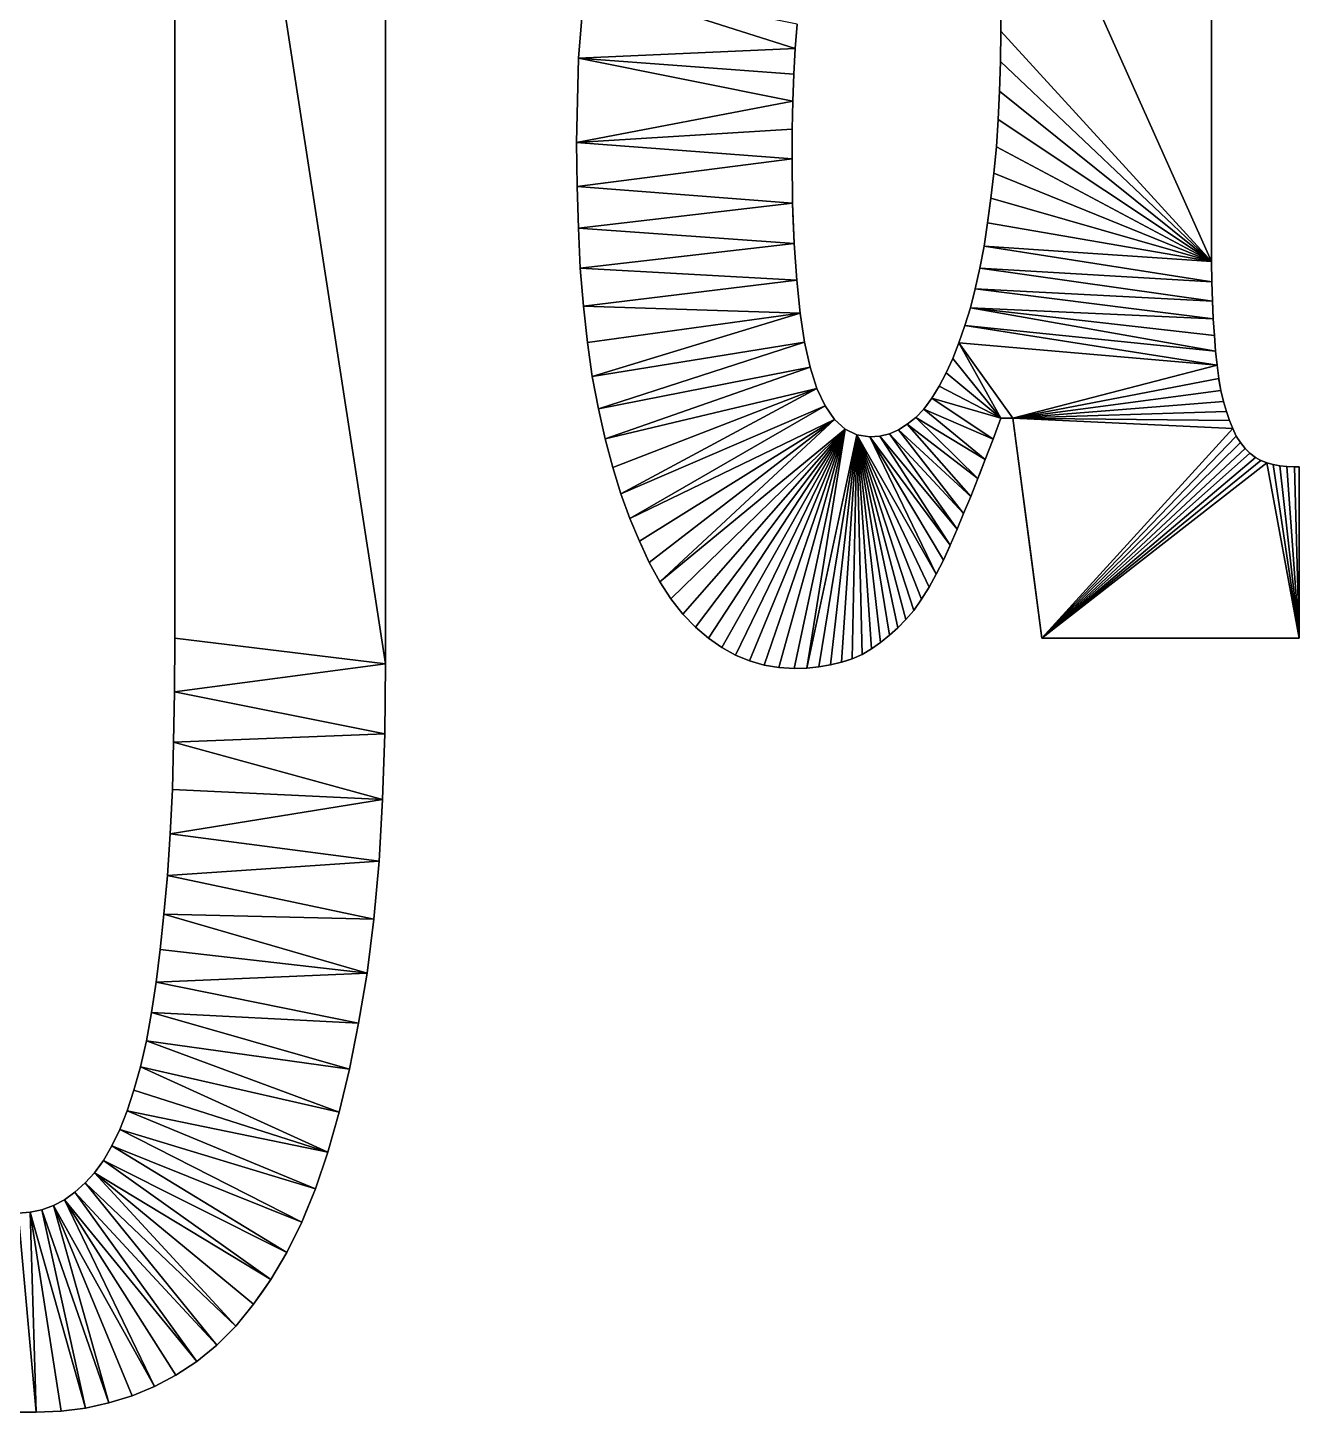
# Model space of a CAD drawing. Extents: x -29.1 to 29.1, y -25 to 25.
# Drawn here: x 5.421 to 9.333, y -17 to -12.741 of the extents above; entities that cross this region are included whole.
import ezdxf

# ---------------------------------------------------------------- set-up
doc = ezdxf.new("R2010")
doc.units = 0
doc.header["$MEASUREMENT"] = 0
doc.layers.add('ConstrLine', color=7, linetype='Continuous')
doc.layers.add('ObjLayer', color=2, linetype='Continuous')

msp = doc.modelspace()

# ---------------------------------------------------------------- linework, layer by layer
at = {"layer": 'ConstrLine'}
for points in [[(6.522, -9.316, 5), (5.874, -10.5, 5), (6.522, -14.698, 5)], [(6.522, -14.698, 5), (6.522, -14.698, 4), (6.522, -9.316, 5)], [(6.522, -9.316, 4), (6.522, -9.316, 5), (6.522, -14.698, 4)], [(5.874, -14.619, 5), (6.522, -14.698, 5), (5.874, -10.5, 5)], [(5.874, -10.5, 4), (5.874, -14.619, 5), (5.874, -10.5, 5)], [(5.874, -10.5, 4), (5.874, -14.619, 4), (5.874, -14.619, 5)], [(9.063, -10.87, 5), (8.415, -12.011, 5), (9.063, -13.46, 5)], [(9.063, -10.87, 4), (9.063, -10.87, 5), (9.063, -13.46, 4)], [(9.063, -13.46, 5), (9.063, -13.46, 4), (9.063, -10.87, 5)], [(8.415, -12.752, 5), (9.063, -13.46, 5), (8.415, -12.011, 5)], [(8.415, -12.011, 4), (8.415, -12.752, 4), (8.415, -12.752, 5)], [(8.415, -12.011, 4), (8.415, -12.752, 5), (8.415, -12.011, 5)], [(7.135, -12.599, 5), (7.116, -12.835, 5), (7.782, -12.805, 5)], [(7.135, -12.599, 4), (7.116, -12.835, 4), (7.116, -12.835, 5)], [(7.135, -12.599, 4), (7.116, -12.835, 5), (7.135, -12.599, 5)], [(7.782, -12.805, 5), (7.788, -12.73, 5), (7.135, -12.599, 5)], [(7.788, -12.73, 4), (7.788, -12.73, 5), (7.782, -12.805, 5)], [(7.788, -12.73, 4), (7.782, -12.805, 5), (7.782, -12.805, 4)], [(8.414, -12.845, 5), (9.063, -13.46, 5), (8.415, -12.752, 5)], [(8.415, -12.752, 4), (8.414, -12.845, 4), (8.414, -12.845, 5)], [(8.415, -12.752, 4), (8.414, -12.845, 5), (8.415, -12.752, 5)], [(7.778, -12.884, 5), (7.782, -12.805, 5), (7.116, -12.835, 5)], [(7.782, -12.805, 4), (7.782, -12.805, 5), (7.778, -12.884, 5)], [(7.782, -12.805, 4), (7.778, -12.884, 5), (7.778, -12.884, 4)], [(7.116, -12.835, 5), (7.109, -13.094, 5), (7.775, -12.967, 5)], [(7.116, -12.835, 4), (7.109, -13.094, 4), (7.109, -13.094, 5)], [(7.116, -12.835, 4), (7.109, -13.094, 5), (7.116, -12.835, 5)], [(7.775, -12.967, 5), (7.778, -12.884, 5), (7.116, -12.835, 5)], [(8.414, -12.845, 5), (8.411, -12.936, 5), (9.063, -13.46, 5)], [(8.414, -12.845, 4), (8.411, -12.936, 4), (8.411, -12.936, 5)], [(8.414, -12.845, 4), (8.411, -12.936, 5), (8.414, -12.845, 5)], [(7.778, -12.884, 4), (7.778, -12.884, 5), (7.775, -12.967, 5)], [(7.778, -12.884, 4), (7.775, -12.967, 5), (7.775, -12.967, 4)], [(8.411, -12.936, 5), (8.407, -13.023, 5), (9.063, -13.46, 5)], [(8.411, -12.936, 4), (8.407, -13.023, 4), (8.407, -13.023, 5)], [(8.411, -12.936, 4), (8.407, -13.023, 5), (8.411, -12.936, 5)], [(7.773, -13.053, 5), (7.775, -12.967, 5), (7.109, -13.094, 5)], [(7.775, -12.967, 4), (7.775, -12.967, 5), (7.773, -13.053, 5)], [(7.775, -12.967, 4), (7.773, -13.053, 5), (7.773, -13.053, 4)], [(8.407, -13.023, 5), (8.401, -13.107, 5), (9.063, -13.46, 5)], [(8.407, -13.023, 4), (8.401, -13.107, 4), (8.401, -13.107, 5)], [(8.407, -13.023, 4), (8.401, -13.107, 5), (8.407, -13.023, 5)], [(7.773, -13.144, 5), (7.773, -13.053, 5), (7.109, -13.094, 5)], [(7.773, -13.053, 5), (7.773, -13.144, 5), (7.773, -13.144, 4)], [(7.773, -13.053, 5), (7.773, -13.144, 4), (7.773, -13.053, 4)], [(7.109, -13.094, 5), (7.111, -13.229, 5), (7.773, -13.144, 5)], [(7.109, -13.094, 4), (7.111, -13.229, 4), (7.111, -13.229, 5)], [(7.109, -13.094, 4), (7.111, -13.229, 5), (7.109, -13.094, 5)], [(8.401, -13.107, 5), (8.393, -13.188, 5), (9.063, -13.46, 5)], [(8.401, -13.107, 4), (8.393, -13.188, 4), (8.393, -13.188, 5)], [(8.401, -13.107, 4), (8.393, -13.188, 5), (8.401, -13.107, 5)], [(7.774, -13.281, 5), (7.773, -13.144, 5), (7.111, -13.229, 5)], [(7.773, -13.144, 4), (7.773, -13.144, 5), (7.774, -13.281, 5)], [(7.773, -13.144, 4), (7.774, -13.281, 5), (7.774, -13.281, 4)], [(8.393, -13.188, 5), (8.384, -13.265, 5), (9.063, -13.46, 5)], [(8.393, -13.188, 4), (8.384, -13.265, 4), (8.384, -13.265, 5)], [(8.393, -13.188, 4), (8.384, -13.265, 5), (8.393, -13.188, 5)], [(7.111, -13.229, 5), (7.115, -13.358, 5), (7.774, -13.281, 5)], [(7.111, -13.229, 4), (7.115, -13.358, 4), (7.115, -13.358, 5)], [(7.111, -13.229, 4), (7.115, -13.358, 5), (7.111, -13.229, 5)], [(7.779, -13.405, 5), (7.774, -13.281, 5), (7.115, -13.358, 5)], [(7.774, -13.281, 4), (7.774, -13.281, 5), (7.7752, -13.312, 4)], [(7.774, -13.281, 5), (7.779, -13.405, 5), (7.7752, -13.312, 4)], [(8.384, -13.265, 5), (8.374, -13.341, 5), (9.063, -13.46, 5)], [(8.374, -13.341, 5), (8.384, -13.265, 5), (8.3778, -13.312, 4)], [(8.384, -13.265, 4), (8.3778, -13.312, 4), (8.384, -13.265, 5)], [(7.779, -13.405, 4), (7.7752, -13.312, 4), (7.779, -13.405, 5)], [(8.3778, -13.312, 4), (8.374, -13.341, 4), (8.374, -13.341, 5)], [(7.121, -13.481, 5), (7.779, -13.405, 5), (7.115, -13.358, 5)], [(7.115, -13.358, 4), (7.121, -13.481, 4), (7.121, -13.481, 5)], [(7.115, -13.358, 4), (7.121, -13.481, 5), (7.115, -13.358, 5)], [(8.374, -13.341, 5), (8.363, -13.413, 5), (9.063, -13.46, 5)], [(8.374, -13.341, 4), (8.363, -13.413, 4), (8.363, -13.413, 5)], [(8.374, -13.341, 4), (8.363, -13.413, 5), (8.374, -13.341, 5)], [(7.779, -13.405, 5), (7.121, -13.481, 5), (7.787, -13.518, 5)], [(7.779, -13.405, 4), (7.779, -13.405, 5), (7.787, -13.518, 5)], [(7.779, -13.405, 4), (7.787, -13.518, 5), (7.787, -13.518, 4)], [(8.363, -13.413, 5), (8.35, -13.481, 5), (9.064, -13.523, 5)], [(8.363, -13.413, 4), (8.35, -13.481, 4), (8.35, -13.481, 5)], [(8.363, -13.413, 4), (8.35, -13.481, 5), (8.363, -13.413, 5)], [(9.064, -13.523, 5), (9.063, -13.46, 5), (8.363, -13.413, 5)], [(7.131, -13.598, 5), (7.787, -13.518, 5), (7.121, -13.481, 5)], [(7.121, -13.481, 4), (7.131, -13.598, 4), (7.131, -13.598, 5)], [(7.121, -13.481, 4), (7.131, -13.598, 5), (7.121, -13.481, 5)], [(8.35, -13.481, 5), (8.336, -13.544, 5), (9.066, -13.582, 5)], [(8.35, -13.481, 4), (8.336, -13.544, 4), (8.336, -13.544, 5)], [(8.35, -13.481, 4), (8.336, -13.544, 5), (8.35, -13.481, 5)], [(9.066, -13.582, 5), (9.064, -13.523, 5), (8.35, -13.481, 5)], [(9.063, -13.46, 4), (9.063, -13.46, 5), (9.064, -13.523, 5)], [(9.063, -13.46, 4), (9.064, -13.523, 5), (9.064, -13.523, 4)], [(7.787, -13.518, 5), (7.131, -13.598, 5), (7.797, -13.619, 5)], [(7.787, -13.518, 4), (7.787, -13.518, 5), (7.797, -13.619, 5)], [(7.787, -13.518, 4), (7.797, -13.619, 5), (7.797, -13.619, 4)], [(9.064, -13.523, 4), (9.064, -13.523, 5), (9.066, -13.582, 5)], [(9.064, -13.523, 4), (9.066, -13.582, 5), (9.066, -13.582, 4)], [(8.336, -13.544, 5), (8.321, -13.603, 5), (9.068, -13.637, 5)], [(8.336, -13.544, 4), (8.321, -13.603, 4), (8.321, -13.603, 5)], [(8.336, -13.544, 4), (8.321, -13.603, 5), (8.336, -13.544, 5)], [(9.068, -13.637, 5), (9.066, -13.582, 5), (8.336, -13.544, 5)], [(9.068, -13.637, 5), (9.0669, -13.6059, 4), (9.066, -13.582, 5)], [(9.066, -13.582, 4), (9.066, -13.582, 5), (9.0669, -13.6059, 4)], [(7.143, -13.709, 5), (7.797, -13.619, 5), (7.131, -13.598, 5)], [(7.131, -13.598, 4), (7.143, -13.709, 4), (7.143, -13.709, 5)], [(7.131, -13.598, 4), (7.143, -13.709, 5), (7.131, -13.598, 5)], [(7.158, -13.814, 5), (7.797, -13.619, 5), (7.143, -13.709, 5)], [(7.811, -13.708, 5), (7.797, -13.619, 5), (7.158, -13.814, 5)], [(7.797, -13.619, 4), (7.797, -13.619, 5), (7.811, -13.708, 5)], [(7.797, -13.619, 4), (7.811, -13.708, 5), (7.811, -13.708, 4)], [(8.321, -13.603, 5), (8.304, -13.657, 5), (9.075, -13.736, 5)], [(8.321, -13.603, 4), (8.304, -13.657, 4), (8.304, -13.657, 5)], [(8.321, -13.603, 4), (8.304, -13.657, 5), (8.321, -13.603, 5)], [(9.072, -13.688, 5), (9.068, -13.637, 5), (8.321, -13.603, 5)], [(9.075, -13.736, 5), (9.072, -13.688, 5), (8.321, -13.603, 5)], [(9.068, -13.637, 5), (9.068, -13.637, 4), (9.0669, -13.6059, 4)], [(8.304, -13.657, 5), (8.286, -13.71, 5), (9.08, -13.779, 5)], [(8.304, -13.657, 4), (8.286, -13.71, 4), (8.286, -13.71, 5)], [(8.304, -13.657, 4), (8.286, -13.71, 5), (8.304, -13.657, 5)], [(9.08, -13.779, 5), (9.075, -13.736, 5), (8.304, -13.657, 5)], [(9.068, -13.637, 4), (9.068, -13.637, 5), (9.072, -13.688, 5)], [(9.068, -13.637, 4), (9.072, -13.688, 5), (9.072, -13.688, 4)], [(7.143, -13.709, 4), (7.158, -13.814, 4), (7.158, -13.814, 5)], [(7.143, -13.709, 4), (7.158, -13.814, 5), (7.143, -13.709, 5)], [(7.158, -13.814, 5), (7.177, -13.913, 5), (7.811, -13.708, 5)], [(7.828, -13.785, 5), (7.811, -13.708, 5), (7.177, -13.913, 5)], [(7.811, -13.708, 4), (7.811, -13.708, 5), (7.828, -13.785, 5)], [(7.811, -13.708, 4), (7.828, -13.785, 5), (7.828, -13.785, 4)], [(8.286, -13.71, 5), (8.267, -13.759, 5), (8.415, -13.942, 5)], [(8.286, -13.71, 4), (8.267, -13.759, 4), (8.267, -13.759, 5)], [(8.286, -13.71, 4), (8.267, -13.759, 5), (8.286, -13.71, 5)], [(8.415, -13.942, 5), (8.452, -13.942, 5), (8.286, -13.71, 5)], [(8.286, -13.71, 5), (8.452, -13.942, 5), (9.08, -13.779, 5)], [(9.072, -13.688, 4), (9.072, -13.688, 5), (9.075, -13.736, 5)], [(9.072, -13.688, 4), (9.075, -13.736, 5), (9.075, -13.736, 4)], [(9.075, -13.736, 4), (9.075, -13.736, 5), (9.08, -13.779, 5)], [(9.075, -13.736, 4), (9.08, -13.779, 5), (9.08, -13.779, 4)], [(7.177, -13.913, 5), (7.198, -14.006, 5), (7.828, -13.785, 5)], [(7.849, -13.851, 5), (7.828, -13.785, 5), (7.198, -14.006, 5)], [(7.828, -13.785, 5), (7.849, -13.851, 5), (7.849, -13.851, 4)], [(7.828, -13.785, 5), (7.849, -13.851, 4), (7.828, -13.785, 4)], [(8.267, -13.759, 5), (8.247, -13.803, 5), (8.415, -13.942, 5)], [(8.267, -13.759, 4), (8.247, -13.803, 4), (8.247, -13.803, 5)], [(8.267, -13.759, 4), (8.247, -13.803, 5), (8.267, -13.759, 5)], [(9.085, -13.82, 5), (9.08, -13.779, 5), (8.452, -13.942, 5)], [(9.08, -13.779, 4), (9.08, -13.779, 5), (9.085, -13.82, 5)], [(9.08, -13.779, 4), (9.085, -13.82, 5), (9.085, -13.82, 4)], [(7.158, -13.814, 4), (7.168, -13.8661, 4), (7.158, -13.814, 5)], [(7.168, -13.8661, 4), (7.177, -13.913, 5), (7.158, -13.814, 5)], [(8.247, -13.803, 5), (8.225, -13.844, 5), (8.415, -13.942, 5)], [(8.2357, -13.824, 4), (8.225, -13.844, 5), (8.247, -13.803, 5)], [(8.2357, -13.824, 4), (8.225, -13.844, 4), (8.225, -13.844, 5)], [(8.247, -13.803, 4), (8.2357, -13.824, 4), (8.247, -13.803, 5)], [(9.092, -13.857, 5), (9.085, -13.82, 5), (8.452, -13.942, 5)], [(9.085, -13.82, 4), (9.085, -13.82, 5), (9.0858, -13.824, 4)], [(9.085, -13.82, 5), (9.092, -13.857, 5), (9.0858, -13.824, 4)], [(9.092, -13.857, 4), (9.0858, -13.824, 4), (9.092, -13.857, 5)], [(7.168, -13.8661, 4), (7.177, -13.913, 4), (7.177, -13.913, 5)], [(7.198, -14.006, 5), (7.221, -14.094, 5), (7.849, -13.851, 5)], [(7.221, -14.094, 5), (7.246, -14.175, 5), (7.849, -13.851, 5)], [(7.874, -13.904, 5), (7.849, -13.851, 5), (7.246, -14.175, 5)], [(7.849, -13.851, 4), (7.849, -13.851, 5), (7.874, -13.904, 5)], [(7.849, -13.851, 4), (7.874, -13.904, 5), (7.874, -13.904, 4)], [(8.202, -13.881, 5), (8.178, -13.914, 5), (8.391, -14.007, 5)], [(8.178, -13.914, 5), (8.202, -13.881, 5), (8.192, -13.8947, 4)], [(8.202, -13.881, 4), (8.192, -13.8947, 4), (8.202, -13.881, 5)], [(8.225, -13.844, 5), (8.202, -13.881, 5), (8.415, -13.942, 5)], [(8.225, -13.844, 4), (8.202, -13.881, 4), (8.202, -13.881, 5)], [(8.225, -13.844, 4), (8.202, -13.881, 5), (8.225, -13.844, 5)], [(8.391, -14.007, 5), (8.415, -13.942, 5), (8.202, -13.881, 5)], [(9.1, -13.891, 5), (9.092, -13.857, 5), (8.452, -13.942, 5)], [(9.092, -13.857, 4), (9.092, -13.857, 5), (9.1, -13.891, 5)], [(9.092, -13.857, 4), (9.1, -13.891, 5), (9.1, -13.891, 4)], [(7.177, -13.913, 4), (7.198, -14.006, 4), (7.198, -14.006, 5)], [(7.177, -13.913, 4), (7.198, -14.006, 5), (7.177, -13.913, 5)], [(7.246, -14.175, 5), (7.273, -14.251, 5), (7.874, -13.904, 5)], [(7.903, -13.946, 5), (7.874, -13.904, 5), (7.273, -14.251, 5)], [(7.874, -13.904, 4), (7.874, -13.904, 5), (7.903, -13.946, 5)], [(7.874, -13.904, 4), (7.903, -13.946, 5), (7.903, -13.946, 4)], [(8.178, -13.914, 5), (8.153, -13.94, 5), (8.367, -14.069, 5)], [(8.178, -13.914, 4), (8.153, -13.94, 4), (8.153, -13.94, 5)], [(8.178, -13.914, 4), (8.153, -13.94, 5), (8.178, -13.914, 5)], [(8.192, -13.8947, 4), (8.178, -13.914, 4), (8.178, -13.914, 5)], [(8.367, -14.069, 5), (8.391, -14.007, 5), (8.178, -13.914, 5)], [(9.109, -13.922, 5), (9.1, -13.891, 5), (8.452, -13.942, 5)], [(9.118, -13.949, 5), (9.109, -13.922, 5), (8.452, -13.942, 5)], [(9.1, -13.891, 4), (9.1, -13.891, 5), (9.109, -13.922, 5)], [(9.1, -13.891, 4), (9.109, -13.922, 5), (9.109, -13.922, 4)], [(9.109, -13.922, 4), (9.109, -13.922, 5), (9.118, -13.949, 5)], [(9.109, -13.922, 4), (9.118, -13.949, 5), (9.118, -13.949, 4)], [(7.273, -14.251, 5), (7.303, -14.32, 5), (7.903, -13.946, 5)], [(7.303, -14.32, 5), (7.333, -14.386, 5), (7.903, -13.946, 5)], [(7.333, -14.386, 5), (7.366, -14.445, 5), (7.903, -13.946, 5)], [(7.936, -13.976, 5), (7.903, -13.946, 5), (7.366, -14.445, 5)], [(7.903, -13.946, 4), (7.903, -13.946, 5), (7.936, -13.976, 5)], [(7.903, -13.946, 4), (7.936, -13.976, 5), (7.936, -13.976, 4)], [(8.127, -13.961, 5), (8.1, -13.978, 5), (8.322, -14.183, 5)], [(8.1, -13.978, 4), (8.1, -13.978, 5), (8.127, -13.961, 5)], [(8.1, -13.978, 4), (8.127, -13.961, 5), (8.127, -13.961, 4)], [(8.153, -13.94, 5), (8.127, -13.961, 5), (8.344, -14.128, 5)], [(8.127, -13.961, 4), (8.127, -13.961, 5), (8.153, -13.94, 5)], [(8.127, -13.961, 4), (8.153, -13.94, 5), (8.153, -13.94, 4)], [(8.322, -14.183, 5), (8.344, -14.128, 5), (8.127, -13.961, 5)], [(8.344, -14.128, 5), (8.367, -14.069, 5), (8.153, -13.94, 5)], [(8.415, -13.942, 4), (8.415, -13.942, 5), (8.391, -14.007, 5)], [(8.415, -13.942, 4), (8.391, -14.007, 5), (8.391, -14.007, 4)], [(8.415, -13.942, 4), (8.452, -13.942, 4), (8.452, -13.942, 5)], [(8.415, -13.942, 5), (8.415, -13.942, 4), (8.452, -13.942, 5)], [(9.128, -13.974, 5), (9.118, -13.949, 5), (8.452, -13.942, 5)], [(8.452, -13.942, 5), (8.541, -14.619, 5), (9.128, -13.974, 5)], [(8.452, -13.942, 4), (8.5038, -14.336, 4), (8.452, -13.942, 5)], [(8.5038, -14.336, 4), (8.541, -14.619, 5), (8.452, -13.942, 5)], [(9.118, -13.949, 4), (9.118, -13.949, 5), (9.128, -13.974, 5)], [(9.118, -13.949, 4), (9.128, -13.974, 5), (9.128, -13.974, 4)], [(7.198, -14.006, 4), (7.221, -14.094, 4), (7.221, -14.094, 5)], [(7.198, -14.006, 4), (7.221, -14.094, 5), (7.198, -14.006, 5)], [(7.366, -14.445, 5), (7.4, -14.498, 5), (7.936, -13.976, 5)], [(7.4, -14.498, 5), (7.436, -14.545, 5), (7.936, -13.976, 5)], [(7.475, -14.585, 5), (7.936, -13.976, 5), (7.436, -14.545, 5)], [(7.515, -14.619, 5), (7.936, -13.976, 5), (7.475, -14.585, 5)], [(7.556, -14.648, 5), (7.936, -13.976, 5), (7.515, -14.619, 5)], [(7.599, -14.671, 5), (7.936, -13.976, 5), (7.556, -14.648, 5)], [(7.642, -14.689, 5), (7.936, -13.976, 5), (7.599, -14.671, 5)], [(7.687, -14.702, 5), (7.936, -13.976, 5), (7.642, -14.689, 5)], [(7.732, -14.709, 5), (7.936, -13.976, 5), (7.687, -14.702, 5)], [(7.779, -14.712, 5), (7.936, -13.976, 5), (7.732, -14.709, 5)], [(7.818, -14.711, 5), (7.936, -13.976, 5), (7.779, -14.712, 5)], [(7.936, -13.976, 5), (7.818, -14.711, 5), (7.972, -13.993, 5)], [(7.855, -14.707, 5), (7.972, -13.993, 5), (7.818, -14.711, 5)], [(7.891, -14.701, 5), (7.972, -13.993, 5), (7.855, -14.707, 5)], [(7.925, -14.693, 5), (7.972, -13.993, 5), (7.891, -14.701, 5)], [(7.957, -14.682, 5), (7.972, -13.993, 5), (7.925, -14.693, 5)], [(7.936, -13.976, 4), (7.936, -13.976, 5), (7.972, -13.993, 5)], [(7.936, -13.976, 4), (7.972, -13.993, 5), (7.972, -13.993, 4)], [(7.988, -14.669, 5), (7.972, -13.993, 5), (7.957, -14.682, 5)], [(8.045, -14.632, 5), (8.072, -14.61, 5), (7.972, -13.993, 5)], [(7.988, -14.669, 5), (8.017, -14.652, 5), (7.972, -13.993, 5)], [(8.017, -14.652, 5), (8.045, -14.632, 5), (7.972, -13.993, 5)], [(8.072, -14.61, 5), (8.098, -14.587, 5), (7.972, -13.993, 5)], [(8.098, -14.587, 5), (8.123, -14.561, 5), (7.972, -13.993, 5)], [(8.123, -14.561, 5), (8.147, -14.534, 5), (7.972, -13.993, 5)], [(8.147, -14.534, 5), (8.171, -14.499, 5), (7.972, -13.993, 5)], [(8.171, -14.499, 5), (8.194, -14.462, 5), (7.972, -13.993, 5)], [(8.012, -13.999, 5), (7.972, -13.993, 5), (8.216, -14.422, 5)], [(8.194, -14.462, 5), (8.216, -14.422, 5), (7.972, -13.993, 5)], [(7.972, -13.993, 4), (7.972, -13.993, 5), (8.012, -13.999, 5)], [(7.972, -13.993, 4), (8.012, -13.999, 5), (8.012, -13.999, 4)], [(8.043, -13.997, 5), (8.012, -13.999, 5), (8.259, -14.333, 5)], [(8.012, -13.999, 4), (8.012, -13.999, 5), (8.043, -13.997, 5)], [(8.012, -13.999, 4), (8.043, -13.997, 5), (8.043, -13.997, 4)], [(8.238, -14.379, 5), (8.259, -14.333, 5), (8.012, -13.999, 5)], [(8.216, -14.422, 5), (8.238, -14.379, 5), (8.012, -13.999, 5)], [(8.072, -13.99, 5), (8.043, -13.997, 5), (8.28, -14.284, 5)], [(8.043, -13.997, 4), (8.043, -13.997, 5), (8.072, -13.99, 5)], [(8.043, -13.997, 4), (8.072, -13.99, 5), (8.072, -13.99, 4)], [(8.259, -14.333, 5), (8.28, -14.284, 5), (8.043, -13.997, 5)], [(8.1, -13.978, 5), (8.072, -13.99, 5), (8.3, -14.235, 5)], [(8.072, -13.99, 4), (8.072, -13.99, 5), (8.1, -13.978, 5)], [(8.072, -13.99, 4), (8.1, -13.978, 5), (8.1, -13.978, 4)], [(8.28, -14.284, 5), (8.3, -14.235, 5), (8.072, -13.99, 5)], [(8.3, -14.235, 5), (8.322, -14.183, 5), (8.1, -13.978, 5)], [(8.391, -14.007, 4), (8.391, -14.007, 5), (8.367, -14.069, 5)], [(8.391, -14.007, 4), (8.367, -14.069, 5), (8.367, -14.069, 4)], [(9.139, -13.997, 5), (9.128, -13.974, 5), (8.541, -14.619, 5)], [(9.152, -14.017, 5), (9.139, -13.997, 5), (8.541, -14.619, 5)], [(9.128, -13.974, 4), (9.128, -13.974, 5), (9.139, -13.997, 5)], [(9.128, -13.974, 4), (9.139, -13.997, 5), (9.139, -13.997, 4)], [(9.139, -13.997, 4), (9.139, -13.997, 5), (9.152, -14.017, 5)], [(9.139, -13.997, 4), (9.152, -14.017, 5), (9.152, -14.017, 4)], [(9.166, -14.035, 5), (9.152, -14.017, 5), (8.541, -14.619, 5)], [(9.181, -14.05, 5), (9.166, -14.035, 5), (8.541, -14.619, 5)], [(9.198, -14.063, 5), (9.181, -14.05, 5), (8.541, -14.619, 5)], [(9.152, -14.017, 4), (9.152, -14.017, 5), (9.166, -14.035, 5)], [(9.152, -14.017, 4), (9.166, -14.035, 5), (9.166, -14.035, 4)], [(9.166, -14.035, 4), (9.166, -14.035, 5), (9.181, -14.05, 5)], [(9.166, -14.035, 4), (9.181, -14.05, 5), (9.181, -14.05, 4)], [(9.181, -14.05, 4), (9.181, -14.05, 5), (9.198, -14.063, 5)], [(9.181, -14.05, 4), (9.198, -14.063, 5), (9.198, -14.063, 4)], [(7.221, -14.094, 4), (7.246, -14.175, 4), (7.246, -14.175, 5)], [(7.221, -14.094, 4), (7.246, -14.175, 5), (7.221, -14.094, 5)], [(8.344, -14.128, 5), (8.3509, -14.1102, 4), (8.367, -14.069, 5)], [(8.367, -14.069, 4), (8.367, -14.069, 5), (8.3509, -14.1102, 4)], [(9.215, -14.072, 5), (9.198, -14.063, 5), (8.541, -14.619, 5)], [(9.233, -14.079, 5), (9.215, -14.072, 5), (8.541, -14.619, 5)], [(9.333, -14.619, 5), (9.233, -14.079, 5), (8.541, -14.619, 5)], [(9.198, -14.063, 4), (9.198, -14.063, 5), (9.215, -14.072, 5)], [(9.198, -14.063, 4), (9.215, -14.072, 5), (9.215, -14.072, 4)], [(9.215, -14.072, 5), (9.233, -14.079, 5), (9.216, -14.0724, 4)], [(9.215, -14.072, 4), (9.215, -14.072, 5), (9.216, -14.0724, 4)], [(9.233, -14.079, 4), (9.216, -14.0724, 4), (9.233, -14.079, 5)], [(9.233, -14.079, 5), (9.333, -14.619, 5), (9.253, -14.085, 5)], [(9.233, -14.079, 4), (9.233, -14.079, 5), (9.253, -14.085, 4)], [(9.253, -14.085, 5), (9.253, -14.085, 4), (9.233, -14.079, 5)], [(9.273, -14.089, 5), (9.253, -14.085, 5), (9.333, -14.619, 5)], [(9.253, -14.085, 4), (9.253, -14.085, 5), (9.273, -14.089, 5)], [(9.273, -14.089, 5), (9.273, -14.089, 4), (9.253, -14.085, 4)], [(9.295, -14.091, 5), (9.273, -14.089, 5), (9.333, -14.619, 5)], [(9.295, -14.091, 4), (9.273, -14.089, 4), (9.295, -14.091, 5)], [(9.273, -14.089, 5), (9.295, -14.091, 5), (9.273, -14.089, 4)], [(9.318, -14.092, 5), (9.295, -14.091, 5), (9.333, -14.619, 5)], [(9.295, -14.091, 4), (9.295, -14.091, 5), (9.318, -14.092, 5)], [(9.295, -14.091, 4), (9.318, -14.092, 5), (9.318, -14.092, 4)], [(9.333, -14.619, 5), (9.333, -14.092, 5), (9.318, -14.092, 5)], [(9.333, -14.092, 4), (9.318, -14.092, 5), (9.333, -14.092, 5)], [(9.318, -14.092, 4), (9.318, -14.092, 5), (9.333, -14.092, 4)], [(9.333, -14.092, 5), (9.333, -14.619, 4), (9.333, -14.092, 4)], [(9.333, -14.619, 4), (9.333, -14.092, 5), (9.333, -14.619, 5)], [(8.344, -14.128, 4), (8.344, -14.128, 5), (8.322, -14.183, 5)], [(8.344, -14.128, 4), (8.322, -14.183, 5), (8.322, -14.183, 4)], [(8.344, -14.128, 5), (8.344, -14.128, 4), (8.3509, -14.1102, 4)], [(7.246, -14.175, 4), (7.273, -14.251, 4), (7.273, -14.251, 5)], [(7.246, -14.175, 4), (7.273, -14.251, 5), (7.246, -14.175, 5)], [(8.322, -14.183, 4), (8.322, -14.183, 5), (8.3, -14.235, 5)], [(8.322, -14.183, 4), (8.3, -14.235, 5), (8.3, -14.235, 4)], [(7.273, -14.251, 4), (7.303, -14.32, 4), (7.303, -14.32, 5)], [(7.273, -14.251, 4), (7.303, -14.32, 5), (7.273, -14.251, 5)], [(8.3, -14.235, 4), (8.3, -14.235, 5), (8.28, -14.284, 5)], [(8.3, -14.235, 4), (8.28, -14.284, 5), (8.28, -14.284, 4)], [(8.28, -14.284, 4), (8.28, -14.284, 5), (8.259, -14.333, 5)], [(8.28, -14.284, 4), (8.259, -14.333, 5), (8.259, -14.333, 4)], [(7.333, -14.386, 5), (7.303, -14.32, 5), (7.3103, -14.336, 4)], [(7.303, -14.32, 4), (7.3103, -14.336, 4), (7.303, -14.32, 5)], [(7.3103, -14.336, 4), (7.333, -14.386, 4), (7.333, -14.386, 5)], [(8.259, -14.333, 5), (8.238, -14.379, 5), (8.2576, -14.336, 4)], [(8.238, -14.379, 4), (8.2576, -14.336, 4), (8.238, -14.379, 5)], [(8.259, -14.333, 4), (8.259, -14.333, 5), (8.2576, -14.336, 4)], [(8.5038, -14.336, 4), (8.541, -14.619, 4), (8.541, -14.619, 5)], [(7.333, -14.386, 4), (7.366, -14.445, 4), (7.366, -14.445, 5)], [(7.333, -14.386, 4), (7.366, -14.445, 5), (7.333, -14.386, 5)], [(8.238, -14.379, 4), (8.238, -14.379, 5), (8.216, -14.422, 5)], [(8.238, -14.379, 4), (8.216, -14.422, 5), (8.216, -14.422, 4)], [(8.216, -14.422, 4), (8.216, -14.422, 5), (8.194, -14.462, 5)], [(8.216, -14.422, 4), (8.194, -14.462, 5), (8.194, -14.462, 4)], [(7.366, -14.445, 4), (7.4, -14.498, 4), (7.4, -14.498, 5)], [(7.366, -14.445, 4), (7.4, -14.498, 5), (7.366, -14.445, 5)], [(8.171, -14.499, 5), (8.192, -14.4652, 4), (8.194, -14.462, 5)], [(8.171, -14.499, 4), (8.192, -14.4652, 4), (8.171, -14.499, 5)], [(8.194, -14.462, 4), (8.194, -14.462, 5), (8.192, -14.4652, 4)], [(7.4, -14.498, 4), (7.436, -14.545, 4), (7.436, -14.545, 5)], [(7.4, -14.498, 4), (7.436, -14.545, 5), (7.4, -14.498, 5)], [(8.147, -14.534, 4), (8.171, -14.499, 4), (8.171, -14.499, 5)], [(8.147, -14.534, 4), (8.171, -14.499, 5), (8.147, -14.534, 5)], [(7.436, -14.545, 4), (7.475, -14.585, 4), (7.475, -14.585, 5)], [(7.436, -14.545, 4), (7.475, -14.585, 5), (7.436, -14.545, 5)], [(8.098, -14.587, 5), (8.098, -14.587, 4), (8.123, -14.561, 5)], [(8.123, -14.561, 4), (8.123, -14.561, 5), (8.098, -14.587, 4)], [(8.147, -14.534, 5), (8.123, -14.561, 5), (8.123, -14.561, 4)], [(8.147, -14.534, 5), (8.123, -14.561, 4), (8.147, -14.534, 4)], [(7.475, -14.585, 4), (7.515, -14.619, 4), (7.515, -14.619, 5)], [(7.475, -14.585, 4), (7.515, -14.619, 5), (7.475, -14.585, 5)], [(8.098, -14.587, 5), (8.072, -14.61, 5), (8.098, -14.587, 4)], [(8.072, -14.61, 4), (8.098, -14.587, 4), (8.072, -14.61, 5)], [(5.874, -14.619, 5), (5.873, -14.784, 5), (6.522, -14.698, 5)], [(5.874, -14.619, 4), (5.873, -14.784, 4), (5.873, -14.784, 5)], [(5.874, -14.619, 4), (5.873, -14.784, 5), (5.874, -14.619, 5)], [(7.515, -14.619, 4), (7.556, -14.648, 4), (7.556, -14.648, 5)], [(7.515, -14.619, 4), (7.556, -14.648, 5), (7.515, -14.619, 5)], [(7.556, -14.648, 4), (7.599, -14.671, 4), (7.599, -14.671, 5)], [(7.556, -14.648, 4), (7.599, -14.671, 5), (7.556, -14.648, 5)], [(8.017, -14.652, 4), (8.045, -14.632, 5), (8.017, -14.652, 5)], [(8.045, -14.632, 5), (8.017, -14.652, 4), (8.045, -14.632, 4)], [(8.045, -14.632, 5), (8.072, -14.61, 4), (8.072, -14.61, 5)], [(8.045, -14.632, 4), (8.072, -14.61, 4), (8.045, -14.632, 5)], [(8.541, -14.619, 4), (9.333, -14.619, 4), (9.333, -14.619, 5)], [(8.541, -14.619, 4), (9.333, -14.619, 5), (8.541, -14.619, 5)], [(7.599, -14.671, 4), (7.642, -14.689, 4), (7.642, -14.689, 5)], [(7.599, -14.671, 4), (7.642, -14.689, 5), (7.599, -14.671, 5)], [(7.68, -14.7, 4), (7.687, -14.702, 5), (7.642, -14.689, 5)], [(7.642, -14.689, 4), (7.68, -14.7, 4), (7.642, -14.689, 5)], [(7.891, -14.701, 4), (7.925, -14.693, 5), (7.891, -14.701, 5)], [(7.891, -14.701, 4), (7.925, -14.693, 4), (7.925, -14.693, 5)], [(7.957, -14.682, 5), (7.925, -14.693, 5), (7.936, -14.6892, 4)], [(7.925, -14.693, 4), (7.936, -14.6892, 4), (7.925, -14.693, 5)], [(7.936, -14.6892, 4), (7.957, -14.682, 4), (7.957, -14.682, 5)], [(7.957, -14.682, 5), (7.988, -14.669, 4), (7.988, -14.669, 5)], [(7.957, -14.682, 4), (7.988, -14.669, 4), (7.957, -14.682, 5)], [(7.988, -14.669, 4), (8.017, -14.652, 4), (7.988, -14.669, 5)], [(8.017, -14.652, 5), (7.988, -14.669, 5), (8.017, -14.652, 4)], [(6.522, -14.698, 5), (5.873, -14.784, 5), (6.52, -14.913, 5)], [(6.522, -14.698, 4), (6.522, -14.698, 5), (6.52, -14.913, 5)], [(6.522, -14.698, 4), (6.52, -14.913, 5), (6.52, -14.913, 4)], [(7.68, -14.7, 4), (7.687, -14.702, 4), (7.687, -14.702, 5)], [(7.732, -14.709, 5), (7.687, -14.702, 5), (7.732, -14.709, 4)], [(7.687, -14.702, 4), (7.732, -14.709, 4), (7.687, -14.702, 5)], [(7.732, -14.709, 4), (7.779, -14.712, 5), (7.732, -14.709, 5)], [(7.779, -14.712, 5), (7.732, -14.709, 4), (7.779, -14.712, 4)], [(7.779, -14.712, 4), (7.818, -14.711, 4), (7.779, -14.712, 5)], [(7.818, -14.711, 5), (7.779, -14.712, 5), (7.818, -14.711, 4)], [(7.855, -14.707, 4), (7.855, -14.707, 5), (7.818, -14.711, 4)], [(7.818, -14.711, 5), (7.818, -14.711, 4), (7.855, -14.707, 5)], [(7.855, -14.707, 5), (7.855, -14.707, 4), (7.891, -14.701, 5)], [(7.891, -14.701, 4), (7.891, -14.701, 5), (7.855, -14.707, 4)], [(5.873, -14.784, 5), (5.87, -14.939, 5), (6.52, -14.913, 5)], [(5.873, -14.784, 4), (5.87, -14.939, 4), (5.87, -14.939, 5)], [(5.873, -14.784, 4), (5.87, -14.939, 5), (5.873, -14.784, 5)], [(5.87, -14.939, 5), (5.866, -15.084, 5), (6.513, -15.115, 5)], [(5.87, -14.939, 4), (5.866, -15.084, 4), (5.866, -15.084, 5)], [(5.87, -14.939, 4), (5.866, -15.084, 5), (5.87, -14.939, 5)], [(6.513, -15.115, 5), (6.52, -14.913, 5), (5.87, -14.939, 5)], [(6.52, -14.913, 4), (6.52, -14.913, 5), (6.513, -15.115, 5)], [(6.52, -14.913, 4), (6.513, -15.115, 5), (6.513, -15.115, 4)], [(5.866, -15.084, 5), (5.859, -15.221, 5), (6.513, -15.115, 5)], [(5.866, -15.084, 4), (5.859, -15.221, 4), (5.859, -15.221, 5)], [(5.866, -15.084, 4), (5.859, -15.221, 5), (5.866, -15.084, 5)], [(6.502, -15.305, 5), (6.513, -15.115, 5), (5.859, -15.221, 5)], [(6.513, -15.115, 4), (6.513, -15.115, 5), (6.502, -15.305, 5)], [(6.513, -15.115, 4), (6.502, -15.305, 5), (6.502, -15.305, 4)], [(5.859, -15.221, 5), (5.851, -15.349, 5), (6.502, -15.305, 5)], [(5.859, -15.221, 4), (5.851, -15.349, 4), (5.851, -15.349, 5)], [(5.859, -15.221, 4), (5.851, -15.349, 5), (5.859, -15.221, 5)], [(6.486, -15.483, 5), (6.502, -15.305, 5), (5.851, -15.349, 5)], [(6.502, -15.305, 4), (6.502, -15.305, 5), (6.486, -15.483, 5)], [(6.502, -15.305, 4), (6.486, -15.483, 5), (6.486, -15.483, 4)], [(5.851, -15.349, 5), (5.84, -15.468, 5), (6.486, -15.483, 5)], [(5.85, -15.36, 4), (5.84, -15.468, 5), (5.851, -15.349, 5)], [(5.85, -15.36, 4), (5.84, -15.468, 4), (5.84, -15.468, 5)], [(5.851, -15.349, 4), (5.85, -15.36, 4), (5.851, -15.349, 5)], [(5.84, -15.468, 5), (5.829, -15.576, 5), (6.465, -15.649, 5)], [(5.84, -15.468, 4), (5.829, -15.576, 4), (5.829, -15.576, 5)], [(5.84, -15.468, 4), (5.829, -15.576, 5), (5.84, -15.468, 5)], [(6.465, -15.649, 5), (6.486, -15.483, 5), (5.84, -15.468, 5)], [(6.486, -15.483, 4), (6.486, -15.483, 5), (6.465, -15.649, 5)], [(6.486, -15.483, 4), (6.465, -15.649, 5), (6.465, -15.649, 4)], [(5.829, -15.576, 5), (5.816, -15.677, 5), (6.465, -15.649, 5)], [(5.829, -15.576, 4), (5.816, -15.677, 4), (5.816, -15.677, 5)], [(5.829, -15.576, 4), (5.816, -15.677, 5), (5.829, -15.576, 5)], [(6.439, -15.803, 5), (6.465, -15.649, 5), (5.816, -15.677, 5)], [(6.465, -15.649, 4), (6.465, -15.649, 5), (6.439, -15.803, 5)], [(6.465, -15.649, 4), (6.439, -15.803, 5), (6.439, -15.803, 4)], [(5.816, -15.677, 5), (5.802, -15.77, 5), (6.439, -15.803, 5)], [(5.816, -15.677, 4), (5.802, -15.77, 4), (5.802, -15.77, 5)], [(5.816, -15.677, 4), (5.802, -15.77, 5), (5.816, -15.677, 5)], [(5.802, -15.77, 5), (5.786, -15.857, 5), (6.411, -15.945, 5)], [(5.802, -15.77, 4), (5.786, -15.857, 4), (5.786, -15.857, 5)], [(5.802, -15.77, 4), (5.786, -15.857, 5), (5.802, -15.77, 5)], [(6.411, -15.945, 5), (6.439, -15.803, 5), (5.802, -15.77, 5)], [(6.439, -15.803, 4), (6.439, -15.803, 5), (6.411, -15.945, 5)], [(6.439, -15.803, 4), (6.411, -15.945, 5), (6.411, -15.945, 4)], [(5.786, -15.857, 5), (5.768, -15.937, 5), (6.379, -16.077, 5)], [(5.786, -15.857, 4), (5.768, -15.937, 4), (5.768, -15.937, 5)], [(5.786, -15.857, 4), (5.768, -15.937, 5), (5.786, -15.857, 5)], [(6.379, -16.077, 5), (6.411, -15.945, 5), (5.786, -15.857, 5)], [(5.768, -15.937, 5), (5.748, -16.009, 5), (6.344, -16.2, 5)], [(5.768, -15.937, 4), (5.748, -16.009, 4), (5.748, -16.009, 5)], [(5.768, -15.937, 4), (5.748, -16.009, 5), (5.768, -15.937, 5)], [(6.344, -16.2, 5), (6.379, -16.077, 5), (5.768, -15.937, 5)], [(6.411, -15.945, 4), (6.411, -15.945, 5), (6.379, -16.077, 5)], [(6.411, -15.945, 4), (6.379, -16.077, 5), (6.379, -16.077, 4)], [(5.748, -16.009, 5), (5.727, -16.073, 5), (6.344, -16.2, 5)], [(5.748, -16.009, 4), (5.727, -16.073, 4), (5.727, -16.073, 5)], [(5.748, -16.009, 4), (5.727, -16.073, 5), (5.748, -16.009, 5)], [(5.727, -16.073, 5), (5.704, -16.13, 5), (6.306, -16.313, 5)], [(5.727, -16.073, 4), (5.704, -16.13, 4), (5.704, -16.13, 5)], [(5.727, -16.073, 4), (5.704, -16.13, 5), (5.727, -16.073, 5)], [(6.306, -16.313, 5), (6.344, -16.2, 5), (5.727, -16.073, 5)], [(6.379, -16.077, 4), (6.379, -16.077, 5), (6.344, -16.2, 5)], [(6.379, -16.077, 4), (6.344, -16.2, 5), (6.344, -16.2, 4)], [(5.704, -16.13, 5), (5.68, -16.18, 5), (6.264, -16.415, 5)], [(5.704, -16.13, 4), (5.68, -16.18, 4), (5.68, -16.18, 5)], [(5.704, -16.13, 4), (5.68, -16.18, 5), (5.704, -16.13, 5)], [(6.264, -16.415, 5), (6.306, -16.313, 5), (5.704, -16.13, 5)], [(5.68, -16.18, 5), (5.654, -16.225, 5), (6.218, -16.508, 5)], [(5.68, -16.18, 4), (5.654, -16.225, 4), (5.654, -16.225, 5)], [(5.68, -16.18, 4), (5.654, -16.225, 5), (5.68, -16.18, 5)], [(6.218, -16.508, 5), (6.264, -16.415, 5), (5.68, -16.18, 5)], [(5.654, -16.225, 5), (5.627, -16.263, 5), (6.169, -16.592, 5)], [(5.627, -16.263, 5), (5.654, -16.225, 5), (5.632, -16.256, 4)], [(5.654, -16.225, 4), (5.632, -16.256, 4), (5.654, -16.225, 5)], [(6.169, -16.592, 5), (6.218, -16.508, 5), (5.654, -16.225, 5)], [(6.344, -16.2, 4), (6.344, -16.2, 5), (6.306, -16.313, 5)], [(6.344, -16.2, 4), (6.306, -16.313, 5), (6.306, -16.313, 4)], [(6.061, -16.735, 5), (5.627, -16.263, 5), (5.598, -16.294, 5)], [(5.627, -16.263, 4), (5.598, -16.294, 4), (5.598, -16.294, 5)], [(5.627, -16.263, 4), (5.598, -16.294, 5), (5.627, -16.263, 5)], [(5.632, -16.256, 4), (5.627, -16.263, 4), (5.627, -16.263, 5)], [(6.061, -16.735, 5), (6.116, -16.667, 5), (5.627, -16.263, 5)], [(6.116, -16.667, 5), (6.169, -16.592, 5), (5.627, -16.263, 5)], [(5.566, -16.323, 5), (6.003, -16.793, 5), (5.598, -16.294, 5)], [(5.566, -16.323, 4), (5.566, -16.323, 5), (5.598, -16.294, 5)], [(5.566, -16.323, 4), (5.598, -16.294, 5), (5.598, -16.294, 4)], [(6.061, -16.735, 5), (5.598, -16.294, 5), (6.003, -16.793, 5)], [(5.5, -16.364, 5), (5.811, -16.921, 5), (5.534, -16.346, 5)], [(5.5, -16.364, 4), (5.5, -16.364, 5), (5.534, -16.346, 5)], [(5.5, -16.364, 4), (5.534, -16.346, 5), (5.534, -16.346, 4)], [(5.534, -16.346, 5), (5.941, -16.844, 5), (5.566, -16.323, 5)], [(5.534, -16.346, 4), (5.534, -16.346, 5), (5.566, -16.323, 5)], [(5.534, -16.346, 4), (5.566, -16.323, 5), (5.566, -16.323, 4)], [(5.877, -16.886, 5), (5.534, -16.346, 5), (5.811, -16.921, 5)], [(5.941, -16.844, 5), (5.534, -16.346, 5), (5.877, -16.886, 5)], [(6.003, -16.793, 5), (5.566, -16.323, 5), (5.941, -16.844, 5)], [(6.306, -16.313, 5), (6.264, -16.415, 5), (6.2768, -16.384, 4)], [(6.306, -16.313, 4), (6.306, -16.313, 5), (6.2768, -16.384, 4)], [(5.447, -17, 5), (5.392, -16.387, 5), (5.364, -17, 5)], [(5.447, -17, 5), (5.429, -16.384, 5), (5.392, -16.387, 5)], [(5.392, -16.387, 4), (5.392, -16.387, 5), (5.429, -16.384, 5)], [(5.392, -16.387, 4), (5.429, -16.384, 5), (5.429, -16.384, 4)], [(5.465, -16.377, 5), (5.429, -16.384, 5), (5.599, -16.987, 5)], [(5.429, -16.384, 5), (5.465, -16.377, 5), (5.465, -16.377, 4)], [(5.429, -16.384, 5), (5.465, -16.377, 4), (5.429, -16.384, 4)], [(5.447, -17, 5), (5.524, -16.997, 5), (5.429, -16.384, 5)], [(5.524, -16.997, 5), (5.599, -16.987, 5), (5.429, -16.384, 5)], [(5.5, -16.364, 5), (5.465, -16.377, 5), (5.671, -16.971, 5)], [(5.465, -16.377, 4), (5.465, -16.377, 5), (5.5, -16.364, 5)], [(5.465, -16.377, 4), (5.5, -16.364, 5), (5.5, -16.364, 4)], [(5.599, -16.987, 5), (5.671, -16.971, 5), (5.465, -16.377, 5)], [(5.742, -16.949, 5), (5.5, -16.364, 5), (5.671, -16.971, 5)], [(5.811, -16.921, 5), (5.5, -16.364, 5), (5.742, -16.949, 5)], [(6.264, -16.415, 4), (6.2768, -16.384, 4), (6.264, -16.415, 5)], [(6.264, -16.415, 4), (6.264, -16.415, 5), (6.218, -16.508, 5)], [(6.264, -16.415, 4), (6.218, -16.508, 5), (6.218, -16.508, 4)], [(6.218, -16.508, 4), (6.218, -16.508, 5), (6.169, -16.592, 5)], [(6.218, -16.508, 4), (6.169, -16.592, 5), (6.169, -16.592, 4)], [(6.169, -16.592, 5), (6.116, -16.667, 5), (6.144, -16.6274, 4)], [(6.169, -16.592, 4), (6.169, -16.592, 5), (6.144, -16.6274, 4)], [(6.116, -16.667, 4), (6.144, -16.6274, 4), (6.116, -16.667, 5)], [(6.116, -16.667, 4), (6.116, -16.667, 5), (6.061, -16.735, 5)], [(6.116, -16.667, 4), (6.061, -16.735, 5), (6.061, -16.735, 4)], [(6.003, -16.793, 4), (6.061, -16.735, 4), (6.061, -16.735, 5)], [(6.003, -16.793, 4), (6.061, -16.735, 5), (6.003, -16.793, 5)], [(5.941, -16.844, 4), (6.003, -16.793, 4), (6.003, -16.793, 5)], [(5.941, -16.844, 4), (6.003, -16.793, 5), (5.941, -16.844, 5)], [(5.877, -16.886, 4), (5.941, -16.844, 4), (5.941, -16.844, 5)], [(5.877, -16.886, 4), (5.941, -16.844, 5), (5.877, -16.886, 5)], [(5.811, -16.921, 4), (5.877, -16.886, 4), (5.877, -16.886, 5)], [(5.811, -16.921, 4), (5.877, -16.886, 5), (5.811, -16.921, 5)], [(5.671, -16.971, 4), (5.742, -16.949, 4), (5.742, -16.949, 5)], [(5.671, -16.971, 4), (5.742, -16.949, 5), (5.671, -16.971, 5)], [(5.742, -16.949, 4), (5.811, -16.921, 4), (5.811, -16.921, 5)], [(5.742, -16.949, 4), (5.811, -16.921, 5), (5.742, -16.949, 5)], [(5.524, -16.997, 4), (5.599, -16.987, 4), (5.599, -16.987, 5)], [(5.524, -16.997, 4), (5.599, -16.987, 5), (5.524, -16.997, 5)], [(5.599, -16.987, 4), (5.671, -16.971, 4), (5.671, -16.971, 5)], [(5.599, -16.987, 4), (5.671, -16.971, 5), (5.599, -16.987, 5)], [(5.364, -17, 5), (5.364, -17, 4), (5.447, -17, 4)], [(5.364, -17, 5), (5.447, -17, 4), (5.447, -17, 5)], [(5.447, -17, 5), (5.447, -17, 4), (5.524, -16.997, 4)], [(5.447, -17, 5), (5.524, -16.997, 4), (5.524, -16.997, 5)]]:
    msp.add_3dface(points, dxfattribs=at)
at = {"layer": 'ObjLayer'}
for p, q in [((6.522, -9.316, 5), (6.522, -14.698, 5)), ((5.874, -14.619, 5), (5.874, -10.5, 5)), ((9.063, -10.87, 5), (9.063, -13.46, 5)), ((8.415, -12.752, 5), (8.415, -12.011, 5)), ((7.116, -12.835, 5), (7.135, -12.599, 5)), ((7.788, -12.73, 5), (7.782, -12.805, 5)), ((8.414, -12.845, 5), (8.415, -12.752, 5)), ((7.782, -12.805, 5), (7.778, -12.884, 5)), ((7.109, -13.094, 5), (7.116, -12.835, 5)), ((8.411, -12.936, 5), (8.414, -12.845, 5)), ((7.778, -12.884, 5), (7.775, -12.967, 5)), ((8.407, -13.023, 5), (8.411, -12.936, 5)), ((7.775, -12.967, 5), (7.773, -13.053, 5)), ((8.401, -13.107, 5), (8.407, -13.023, 5)), ((7.773, -13.053, 5), (7.773, -13.144, 5)), ((7.111, -13.229, 5), (7.109, -13.094, 5)), ((8.393, -13.188, 5), (8.401, -13.107, 5)), ((7.773, -13.144, 5), (7.774, -13.281, 5)), ((8.384, -13.265, 5), (8.393, -13.188, 5)), ((7.115, -13.358, 5), (7.111, -13.229, 5)), ((7.774, -13.281, 5), (7.779, -13.405, 5)), ((8.374, -13.341, 5), (8.384, -13.265, 5)), ((7.121, -13.481, 5), (7.115, -13.358, 5)), ((8.363, -13.413, 5), (8.374, -13.341, 5)), ((7.779, -13.405, 5), (7.787, -13.518, 5)), ((8.35, -13.481, 5), (8.363, -13.413, 5)), ((7.131, -13.598, 5), (7.121, -13.481, 5)), ((8.336, -13.544, 5), (8.35, -13.481, 5)), ((9.063, -13.46, 5), (9.064, -13.523, 5)), ((7.787, -13.518, 5), (7.797, -13.619, 5)), ((9.064, -13.523, 5), (9.066, -13.582, 5)), ((8.321, -13.603, 5), (8.336, -13.544, 5)), ((9.066, -13.582, 5), (9.068, -13.637, 5)), ((7.143, -13.709, 5), (7.131, -13.598, 5)), ((7.797, -13.619, 5), (7.811, -13.708, 5)), ((8.304, -13.657, 5), (8.321, -13.603, 5)), ((8.286, -13.71, 5), (8.304, -13.657, 5)), ((9.068, -13.637, 5), (9.072, -13.688, 5)), ((7.158, -13.814, 5), (7.143, -13.709, 5)), ((7.811, -13.708, 5), (7.828, -13.785, 5)), ((8.267, -13.759, 5), (8.286, -13.71, 5)), ((9.072, -13.688, 5), (9.075, -13.736, 5)), ((9.075, -13.736, 5), (9.08, -13.779, 5)), ((7.828, -13.785, 5), (7.849, -13.851, 5)), ((8.247, -13.803, 5), (8.267, -13.759, 5)), ((9.08, -13.779, 5), (9.085, -13.82, 5)), ((7.177, -13.913, 5), (7.158, -13.814, 5)), ((8.225, -13.844, 5), (8.247, -13.803, 5)), ((9.085, -13.82, 5), (9.092, -13.857, 5)), ((7.849, -13.851, 5), (7.874, -13.904, 5)), ((8.178, -13.914, 5), (8.202, -13.881, 5)), ((8.202, -13.881, 5), (8.225, -13.844, 5)), ((9.092, -13.857, 5), (9.1, -13.891, 5)), ((7.198, -14.006, 5), (7.177, -13.913, 5)), ((7.874, -13.904, 5), (7.903, -13.946, 5)), ((8.153, -13.94, 5), (8.178, -13.914, 5)), ((9.1, -13.891, 5), (9.109, -13.922, 5)), ((9.109, -13.922, 5), (9.118, -13.949, 5)), ((7.903, -13.946, 5), (7.936, -13.976, 5)), ((8.1, -13.978, 5), (8.127, -13.961, 5)), ((8.127, -13.961, 5), (8.153, -13.94, 5)), ((8.415, -13.942, 5), (8.391, -14.007, 5)), ((8.452, -13.942, 5), (8.415, -13.942, 5)), ((8.541, -14.619, 5), (8.452, -13.942, 5)), ((9.118, -13.949, 5), (9.128, -13.974, 5)), ((7.221, -14.094, 5), (7.198, -14.006, 5)), ((7.936, -13.976, 5), (7.972, -13.993, 5)), ((7.972, -13.993, 5), (8.012, -13.999, 5)), ((8.012, -13.999, 5), (8.043, -13.997, 5)), ((8.043, -13.997, 5), (8.072, -13.99, 5)), ((8.072, -13.99, 5), (8.1, -13.978, 5)), ((8.391, -14.007, 5), (8.367, -14.069, 5)), ((9.128, -13.974, 5), (9.139, -13.997, 5)), ((9.139, -13.997, 5), (9.152, -14.017, 5)), ((9.152, -14.017, 5), (9.166, -14.035, 5)), ((9.166, -14.035, 5), (9.181, -14.05, 5)), ((9.181, -14.05, 5), (9.198, -14.063, 5)), ((7.246, -14.175, 5), (7.221, -14.094, 5)), ((8.367, -14.069, 5), (8.344, -14.128, 5)), ((9.198, -14.063, 5), (9.215, -14.072, 5)), ((9.215, -14.072, 5), (9.233, -14.079, 5)), ((9.233, -14.079, 5), (9.253, -14.085, 5)), ((9.253, -14.085, 5), (9.273, -14.089, 5)), ((9.273, -14.089, 5), (9.295, -14.091, 5)), ((9.295, -14.091, 5), (9.318, -14.092, 5)), ((9.318, -14.092, 5), (9.333, -14.0927, 5)), ((9.333, -14.0927, 5), (9.333, -14.619, 5)), ((8.344, -14.128, 5), (8.322, -14.183, 5)), ((7.273, -14.251, 5), (7.246, -14.175, 5)), ((8.322, -14.183, 5), (8.3, -14.235, 5)), ((7.303, -14.32, 5), (7.273, -14.251, 5)), ((8.3, -14.235, 5), (8.28, -14.284, 5)), ((8.28, -14.284, 5), (8.259, -14.333, 5)), ((7.333, -14.386, 5), (7.303, -14.32, 5)), ((8.259, -14.333, 5), (8.238, -14.379, 5)), ((7.366, -14.445, 5), (7.333, -14.386, 5)), ((8.238, -14.379, 5), (8.216, -14.422, 5)), ((8.216, -14.422, 5), (8.194, -14.462, 5)), ((7.4, -14.498, 5), (7.366, -14.445, 5)), ((8.194, -14.462, 5), (8.171, -14.499, 5)), ((7.436, -14.545, 5), (7.4, -14.498, 5)), ((8.171, -14.499, 5), (8.147, -14.534, 5)), ((7.475, -14.585, 5), (7.436, -14.545, 5)), ((8.123, -14.561, 5), (8.098, -14.587, 5)), ((8.147, -14.534, 5), (8.123, -14.561, 5)), ((7.515, -14.619, 5), (7.475, -14.585, 5)), ((8.098, -14.587, 5), (8.072, -14.61, 5)), ((5.873, -14.784, 5), (5.874, -14.619, 5)), ((7.556, -14.648, 5), (7.515, -14.619, 5)), ((7.599, -14.671, 5), (7.556, -14.648, 5)), ((8.045, -14.632, 5), (8.017, -14.652, 5)), ((8.072, -14.61, 5), (8.045, -14.632, 5)), ((9.333, -14.619, 5), (8.541, -14.619, 5)), ((7.642, -14.689, 5), (7.599, -14.671, 5)), ((7.687, -14.702, 5), (7.642, -14.689, 5)), ((7.925, -14.693, 5), (7.891, -14.701, 5)), ((7.957, -14.682, 5), (7.925, -14.693, 5)), ((7.988, -14.669, 5), (7.957, -14.682, 5)), ((8.017, -14.652, 5), (7.988, -14.669, 5)), ((6.522, -14.698, 5), (6.52, -14.913, 5)), ((7.732, -14.709, 5), (7.687, -14.702, 5)), ((7.779, -14.712, 5), (7.732, -14.709, 5)), ((7.818, -14.711, 5), (7.779, -14.712, 5)), ((7.855, -14.707, 5), (7.818, -14.711, 5)), ((7.891, -14.701, 5), (7.855, -14.707, 5)), ((5.87, -14.939, 5), (5.873, -14.784, 5)), ((5.866, -15.084, 5), (5.87, -14.939, 5)), ((6.52, -14.913, 5), (6.513, -15.115, 5)), ((5.859, -15.221, 5), (5.866, -15.084, 5)), ((6.513, -15.115, 5), (6.502, -15.305, 5)), ((5.851, -15.349, 5), (5.859, -15.221, 5)), ((6.502, -15.305, 5), (6.486, -15.483, 5)), ((5.84, -15.468, 5), (5.851, -15.349, 5)), ((5.829, -15.576, 5), (5.84, -15.468, 5)), ((6.486, -15.483, 5), (6.465, -15.649, 5)), ((5.816, -15.677, 5), (5.829, -15.576, 5)), ((6.465, -15.649, 5), (6.439, -15.803, 5)), ((5.802, -15.77, 5), (5.816, -15.677, 5)), ((5.786, -15.857, 5), (5.802, -15.77, 5)), ((6.439, -15.803, 5), (6.411, -15.945, 5)), ((5.768, -15.937, 5), (5.786, -15.857, 5)), ((5.748, -16.009, 5), (5.768, -15.937, 5)), ((6.411, -15.945, 5), (6.379, -16.077, 5)), ((5.727, -16.073, 5), (5.748, -16.009, 5)), ((5.704, -16.13, 5), (5.727, -16.073, 5)), ((6.379, -16.077, 5), (6.344, -16.2, 5)), ((5.68, -16.18, 5), (5.704, -16.13, 5)), ((5.654, -16.225, 5), (5.68, -16.18, 5)), ((5.627, -16.263, 5), (5.654, -16.225, 5)), ((6.344, -16.2, 5), (6.306, -16.313, 5)), ((5.598, -16.294, 5), (5.627, -16.263, 5)), ((5.566, -16.323, 5), (5.598, -16.294, 5)), ((5.5, -16.364, 5), (5.534, -16.346, 5)), ((5.534, -16.346, 5), (5.566, -16.323, 5)), ((6.306, -16.313, 5), (6.264, -16.415, 5)), ((5.392, -16.387, 5), (5.429, -16.384, 5)), ((5.429, -16.384, 5), (5.465, -16.377, 5)), ((5.465, -16.377, 5), (5.5, -16.364, 5)), ((6.264, -16.415, 5), (6.218, -16.508, 5)), ((6.264, -16.415, 5), (6.264, -16.415, 5)), ((6.218, -16.508, 5), (6.169, -16.592, 5)), ((6.169, -16.592, 5), (6.116, -16.667, 5)), ((6.116, -16.667, 5), (6.061, -16.735, 5)), ((6.061, -16.735, 5), (6.003, -16.793, 5)), ((6.003, -16.793, 5), (5.941, -16.844, 5)), ((5.941, -16.844, 5), (5.877, -16.886, 5)), ((5.877, -16.886, 5), (5.811, -16.921, 5)), ((5.742, -16.949, 5), (5.671, -16.971, 5)), ((5.811, -16.921, 5), (5.742, -16.949, 5)), ((5.599, -16.987, 5), (5.524, -16.997, 5)), ((5.671, -16.971, 5), (5.599, -16.987, 5)), ((5.447, -17, 5), (5.364, -17, 5)), ((5.524, -16.997, 5), (5.447, -17, 5))]:
    msp.add_line(p, q, dxfattribs=at)

doc.saveas('drawing.dxf')
